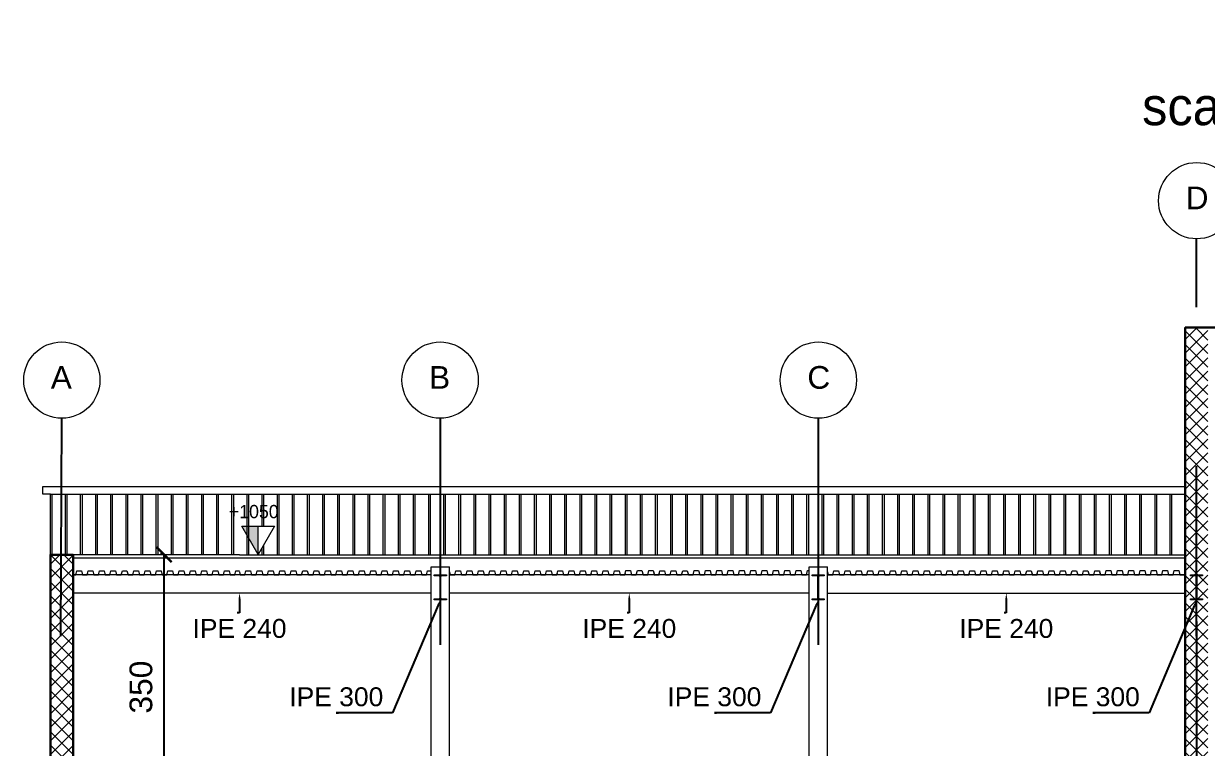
# Model space of a CAD drawing. Header units: millimetres. Extents: x 1415 to 3549, y 2194 to 4677.
# Drawn here: x 1804.26 to 1819.9, y 2282.62 to 2292.2 of the extents above; entities that cross this region are included whole.
import ezdxf
from ezdxf import colors
from ezdxf.entities.mleader import LeaderData, LeaderLine
from ezdxf.math import Vec2, Vec3

# ---------------------------------------------------------------- set-up
doc = ezdxf.new("R2010")
doc.units = ezdxf.units.MM
doc.linetypes.add('ACAD_ISO02W100', pattern=[15, 12, -3])
doc.layers.get('0').update_dxf_attribs({"plot": 0})
for name, color, linetype, lineweight in [('giunti', 7, 'Continuous', 15), ('Layer3', 7, 'Continuous', 15), ('Layer4', 7, 'Continuous', 15), ('quote', 252, 'Continuous', 5), ('Setti', 5, 'Continuous', 30), ('staffe', 10, 'Continuous', 9)]:
    doc.layers.add(name, color=color, linetype=linetype, lineweight=lineweight)
doc.layers.add('linea tratteggiata', color=221, linetype='ACAD_ISO02W100')
doc.styles.add('per i setti', font='ARIALN.TTF')
doc.styles.get("Standard").update_dxf_attribs({"font": 'arial.ttf'})
doc.dimstyles.new('quote cm scala 200', dxfattribs={"dimtxt": 0.3, "dimasz": 0.2, "dimexe": 0.05, "dimexo": 0.0015, "dimgap": 0.15, "dimtad": 1, "dimdec": 0, "dimlfac": 100, "dimzin": 0, "dimdsep": 46, "dimtxsty": 'Standard', "dimblk": 'ARCHTICK', "dimcen": 0, "dimclre": 252, "dimadec": 0, "dimazin": 2, "dimtfac": 1, "dimtdec": 0, "dimtofl": 0, "dimtmove": 0, "dimatfit": 3, "dimfxl": 0.0035, "dimfxlon": 1, "dimtolj": 1, "dimtzin": 0, "dimarcsym": 0})

# ---------------------------------------------------------------- blocks, each defined once
blk = doc.blocks.new('_ArchTick')
at = {"color": 0, "linetype": 'ByBlock', "const_width": 0.15}
blk.add_lwpolyline([(-0.5, -0.5), (0.5, 0.5)], dxfattribs=at)
blk = doc.blocks.new('*D294')
at = {"layer": 'Defpoints', "color": 0, "transparency": 16777216}
for p in [(1806.114, 2285.181), (1806.114, 2285.181), (1806.114, 2281.681)]:
    blk.add_point(p, dxfattribs=at)
at = {"layer": 'quote', "color": 252, "lineweight": -2, "transparency": 16777216}
for p, q in [((1806.114, 2285.181), (1806.064, 2285.181)), ((1806.114, 2281.681), (1806.064, 2281.681))]:
    blk.add_line(p, q, dxfattribs=at)
at = {"layer": 'quote', "color": 0, "linetype": 'Continuous', "lineweight": -2, "transparency": 16777216}
blk.add_line((1806.114, 2281.681), (1806.114, 2285.181), dxfattribs=at)
at = {"layer": 'quote', "color": 0, "lineweight": -2, "transparency": 16777216, "xscale": 0.2, "yscale": 0.2, "zscale": 0.2}
for p, rotation in [((1806.114, 2285.181), 90), ((1806.114, 2281.681), 270)]:
    blk.add_blockref('_ArchTick', p, dxfattribs=dict(at, rotation=rotation))
at = {"layer": 'quote', "color": 0, "transparency": 16777216, "insert": (1805.81, 2283.431), "char_height": 0.3, "attachment_point": 5, "rotation": 90}
blk.add_mtext('\\A1;350', dxfattribs=at)

msp = doc.modelspace()

# ---------------------------------------------------------------- hatches: boundary and pattern name
at = {"layer": 'Layer4'}
h = msp.add_hatch(color=0, dxfattribs=at)
h.dxf.hatch_style = 1
h.paths.add_polyline_path([(1807.1425, 2285.5559), (1807.359, 2285.1809), (1807.359, 2285.5559)])
at = {"layer": 'Layer4', "true_color": 0x636466, "transparency": 33554687}
h = msp.add_hatch(color=251, dxfattribs=at)
h.dxf.hatch_style = 1
h.paths.add_polyline_path([(1809.845, 2284.9144), (1809.765, 2284.9144), (1809.685, 2284.9144), (1809.685, 2284.9029), (1809.7432, 2284.9029, -0.4142136), (1809.7612, 2284.8849), (1809.7612, 2284.7494), (1809.7612, 2284.6139, -0.4142136), (1809.7432, 2284.5959), (1809.685, 2284.5959), (1809.685, 2284.5844), (1809.765, 2284.5844), (1809.845, 2284.5844), (1809.845, 2284.5959), (1809.7867, 2284.5959, -0.4142136), (1809.7687, 2284.6139), (1809.7687, 2284.7494), (1809.7687, 2284.8849, -0.4142136), (1809.7867, 2284.9029), (1809.845, 2284.9029)])
h = msp.add_hatch(color=251, dxfattribs=at)
h.dxf.hatch_style = 1
h.paths.add_polyline_path([(1814.841, 2284.9144), (1814.761, 2284.9144), (1814.681, 2284.9144), (1814.681, 2284.9029), (1814.7393, 2284.9029, -0.4142136), (1814.7573, 2284.8849), (1814.7573, 2284.7494), (1814.7573, 2284.6139, -0.4142136), (1814.7393, 2284.5959), (1814.681, 2284.5959), (1814.681, 2284.5844), (1814.761, 2284.5844), (1814.841, 2284.5844), (1814.841, 2284.5959), (1814.7828, 2284.5959, -0.4142136), (1814.7648, 2284.6139), (1814.7648, 2284.7494), (1814.7648, 2284.8849, -0.4142136), (1814.7828, 2284.9029), (1814.841, 2284.9029)])
h = msp.add_hatch(color=251, dxfattribs=at)
h.dxf.hatch_style = 1
h.paths.add_polyline_path([(1819.841, 2284.9144), (1819.761, 2284.9144), (1819.681, 2284.9144), (1819.681, 2284.9029), (1819.7393, 2284.9029, -0.4142136), (1819.7573, 2284.8849), (1819.7573, 2284.7494), (1819.7573, 2284.6139, -0.4142136), (1819.7393, 2284.5959), (1819.681, 2284.5959), (1819.681, 2284.5844), (1819.761, 2284.5844), (1819.841, 2284.5844), (1819.841, 2284.5959), (1819.7828, 2284.5959, -0.4142136), (1819.7648, 2284.6139), (1819.7648, 2284.7494), (1819.7648, 2284.8849, -0.4142136), (1819.7828, 2284.9029), (1819.841, 2284.9029)])
at = {"layer": 'staffe', "lineweight": 5}
h = msp.add_hatch(dxfattribs=at)
h.set_pattern_fill('ANSI37', color=0, scale=0.04)
h.paths.add_polyline_path([(1819.9117, 2288.1808), (1819.7617, 2288.1808), (1819.6117, 2288.1808), (1819.6116, 2274.5039), (1819.9116, 2274.5039)])
h.paths.add_polyline_path([(1824.9116, 2288.1808), (1824.7577, 2288.1808), (1824.6116, 2288.1808), (1824.6123, 2274.5039), (1824.9123, 2274.5039)])
h.paths.add_polyline_path([(1804.9116, 2285.1808), (1804.6116, 2285.1808), (1804.6116, 2274.5039), (1804.9116, 2274.5039)])
h.paths.add_polyline_path([(1839.9116, 2285.1808), (1839.6116, 2285.1808), (1839.6116, 2274.5052), (1839.9116, 2274.5052)])

# ---------------------------------------------------------------- linework, layer by layer
at = {"layer": 'giunti'}
for points in [[(1809.645, 2274.5039), (1809.645, 2278.336), (1809.645, 2281.836), (1809.6459, 2285.0183)], [(1809.6459, 2285.0183), (1809.8859, 2285.0183)], [(1809.885, 2274.5039), (1809.885, 2278.336), (1809.885, 2281.836), (1809.8859, 2285.0183)], [(1814.641, 2274.5039), (1814.641, 2278.3359), (1814.641, 2281.8359), (1814.6423, 2285.0183)], [(1814.6423, 2285.0183), (1814.8823, 2285.0183)], [(1814.881, 2274.5039), (1814.881, 2278.3359), (1814.881, 2281.8359), (1814.8823, 2285.0183)]]:
    msp.add_lwpolyline(points, dxfattribs=at)
at = {"layer": 'Layer3'}
for points in [[(1807.1116, 2284.9144), (1804.9116, 2284.9144)], [(1809.645, 2284.9144), (1807.1116, 2284.9144)], [(1814.641, 2284.9144), (1809.885, 2284.9144)], [(1819.6116, 2284.9143), (1814.881, 2284.9143)]]:
    msp.add_lwpolyline(points, dxfattribs=at)
for points in [[(1809.685, 2284.5844), (1809.685, 2284.5959), (1809.7432, 2284.5959, 0.4142136), (1809.7612, 2284.6139), (1809.7612, 2284.7494), (1809.7612, 2284.8849, 0.4142136), (1809.7432, 2284.9029), (1809.685, 2284.9029), (1809.685, 2284.9144), (1809.765, 2284.9144), (1809.845, 2284.9144), (1809.845, 2284.9029), (1809.7867, 2284.9029, 0.4142136), (1809.7687, 2284.8849), (1809.7687, 2284.7494), (1809.7687, 2284.6139, 0.4142136), (1809.7867, 2284.5959), (1809.845, 2284.5959), (1809.845, 2284.5844), (1809.765, 2284.5844)], [(1814.681, 2284.5844), (1814.681, 2284.5959), (1814.7393, 2284.5959, 0.4142136), (1814.7573, 2284.6139), (1814.7573, 2284.7494), (1814.7573, 2284.8849, 0.4142136), (1814.7393, 2284.9029), (1814.681, 2284.9029), (1814.681, 2284.9144), (1814.761, 2284.9144), (1814.841, 2284.9144), (1814.841, 2284.9029), (1814.7828, 2284.9029, 0.4142136), (1814.7648, 2284.8849), (1814.7648, 2284.7494), (1814.7648, 2284.6139, 0.4142136), (1814.7828, 2284.5959), (1814.841, 2284.5959), (1814.841, 2284.5844), (1814.761, 2284.5844)], [(1819.681, 2284.5844), (1819.681, 2284.5959), (1819.7393, 2284.5959, 0.4142136), (1819.7573, 2284.6139), (1819.7573, 2284.7494), (1819.7573, 2284.8849, 0.4142136), (1819.7393, 2284.9029), (1819.681, 2284.9029), (1819.681, 2284.9144), (1819.761, 2284.9144), (1819.841, 2284.9144), (1819.841, 2284.9029), (1819.7828, 2284.9029, 0.4142136), (1819.7648, 2284.8849), (1819.7648, 2284.7494), (1819.7648, 2284.6139, 0.4142136), (1819.7828, 2284.5959), (1819.841, 2284.5959), (1819.841, 2284.5844), (1819.761, 2284.5844)]]:
    msp.add_lwpolyline(points, format="xyb", close=True, dxfattribs=at)
for centre in [(1819.7623, 2289.8579), (1804.7623, 2287.4869), (1809.7623, 2287.4869), (1814.7623, 2287.4869)]:
    msp.add_circle(centre, 0.5039, dxfattribs=at)
at = {"layer": 'Layer4'}
msp.add_lwpolyline([(1807.359, 2285.1809), (1807.1425, 2285.5559), (1807.5755, 2285.5559)], close=True, dxfattribs=at)
for points in [[(1807.359, 2285.1809), (1807.359, 2285.5559)], [(1804.9116, 2285.1809), (1807.1116, 2285.1809)], [(1804.9116, 2285.1395), (1807.1116, 2285.1395)], [(1807.1116, 2285.1808), (1809.885, 2285.1808)], [(1807.1116, 2285.1395), (1809.645, 2285.1395)], [(1809.645, 2285.1395), (1814.641, 2285.1395)], [(1809.885, 2285.1808), (1814.881, 2285.1808)], [(1814.641, 2285.1394), (1819.6116, 2285.1394)], [(1814.881, 2285.1808), (1819.6116, 2285.1808)], [(1804.9116, 2284.9144), (1804.9491, 2284.9144), (1804.9626, 2284.9694), (1805.024, 2284.9694), (1805.0375, 2284.9144), (1805.0991, 2284.9144), (1805.1053, 2284.9394)], [(1805.0282, 2284.9524), (1805.0375, 2284.9144), (1805.0991, 2284.9144), (1805.1126, 2284.9694), (1805.174, 2284.9694), (1805.1875, 2284.9144), (1805.2491, 2284.9144), (1805.2626, 2284.9694), (1805.324, 2284.9694), (1805.3375, 2284.9144), (1805.3991, 2284.9144), (1805.4126, 2284.9694), (1805.474, 2284.9694), (1805.4875, 2284.9144), (1805.5491, 2284.9144), (1805.5553, 2284.9394)], [(1805.4782, 2284.9524), (1805.4875, 2284.9144), (1805.5491, 2284.9144), (1805.5626, 2284.9694), (1805.624, 2284.9694), (1805.6375, 2284.9144), (1805.6991, 2284.9144), (1805.7126, 2284.9694), (1805.774, 2284.9694), (1805.7875, 2284.9144), (1805.8491, 2284.9144), (1805.8626, 2284.9694), (1805.924, 2284.9694), (1805.9375, 2284.9144), (1805.9991, 2284.9144), (1806.0053, 2284.9394)], [(1805.9282, 2284.9524), (1805.9375, 2284.9144), (1805.9991, 2284.9144), (1806.0126, 2284.9694), (1806.074, 2284.9694), (1806.0875, 2284.9144), (1806.1491, 2284.9144), (1806.1626, 2284.9694), (1806.224, 2284.9694), (1806.2375, 2284.9144), (1806.2991, 2284.9144), (1806.3126, 2284.9694), (1806.374, 2284.9694), (1806.3875, 2284.9144), (1806.4491, 2284.9144), (1806.4553, 2284.9394)], [(1806.3782, 2284.9524), (1806.3875, 2284.9144), (1806.4491, 2284.9144), (1806.4626, 2284.9694), (1806.524, 2284.9694), (1806.5375, 2284.9144), (1806.5991, 2284.9144), (1806.6126, 2284.9694), (1806.674, 2284.9694), (1806.6875, 2284.9144), (1806.7491, 2284.9144), (1806.7626, 2284.9694), (1806.824, 2284.9694), (1806.8375, 2284.9144), (1806.8991, 2284.9144), (1806.9053, 2284.9394)], [(1806.8282, 2284.9524), (1806.8375, 2284.9144), (1806.8991, 2284.9144), (1806.9126, 2284.9694), (1806.974, 2284.9694), (1806.9875, 2284.9144), (1807.0491, 2284.9144), (1807.0626, 2284.9694), (1807.1116, 2284.9694)], [(1807.1116, 2284.9524), (1807.1209, 2284.9144), (1807.1826, 2284.9144), (1807.1961, 2284.9694), (1807.2574, 2284.9694), (1807.2709, 2284.9144), (1807.3326, 2284.9144), (1807.3461, 2284.9694), (1807.4074, 2284.9694), (1807.4209, 2284.9144), (1807.4826, 2284.9144), (1807.4961, 2284.9694), (1807.5574, 2284.9694), (1807.5709, 2284.9144), (1807.6326, 2284.9144), (1807.6387, 2284.9394)], [(1807.5616, 2284.9524), (1807.5709, 2284.9144), (1807.6326, 2284.9144), (1807.6461, 2284.9694), (1807.7074, 2284.9694), (1807.7209, 2284.9144), (1807.7826, 2284.9144), (1807.7961, 2284.9694), (1807.8574, 2284.9694), (1807.8709, 2284.9144), (1807.9326, 2284.9144), (1807.9461, 2284.9694), (1808.0074, 2284.9694), (1808.0209, 2284.9144), (1808.0826, 2284.9144), (1808.0887, 2284.9394)], [(1808.0116, 2284.9524), (1808.0209, 2284.9144), (1808.0826, 2284.9144), (1808.0961, 2284.9694), (1808.1574, 2284.9694), (1808.1709, 2284.9144), (1808.2326, 2284.9144), (1808.2461, 2284.9694), (1808.3074, 2284.9694), (1808.3209, 2284.9144), (1808.3826, 2284.9144), (1808.3961, 2284.9694), (1808.4574, 2284.9694), (1808.4709, 2284.9144), (1808.5326, 2284.9144), (1808.5387, 2284.9394)], [(1808.4616, 2284.9524), (1808.4709, 2284.9144), (1808.5326, 2284.9144), (1808.5461, 2284.9694), (1808.6074, 2284.9694), (1808.6209, 2284.9144), (1808.6826, 2284.9144), (1808.6961, 2284.9694), (1808.7574, 2284.9694), (1808.7709, 2284.9144), (1808.8326, 2284.9144), (1808.8461, 2284.9694), (1808.9074, 2284.9694), (1808.9209, 2284.9144), (1808.9826, 2284.9144), (1808.9887, 2284.9394)], [(1808.9116, 2284.9524), (1808.9209, 2284.9144), (1808.9826, 2284.9144), (1808.9961, 2284.9694), (1809.0574, 2284.9694), (1809.0709, 2284.9144), (1809.1326, 2284.9144), (1809.1461, 2284.9694), (1809.2074, 2284.9694), (1809.2209, 2284.9144), (1809.2826, 2284.9144), (1809.2961, 2284.9694), (1809.3574, 2284.9694), (1809.3709, 2284.9144), (1809.4326, 2284.9144), (1809.4387, 2284.9394)], [(1809.3616, 2284.9524), (1809.3709, 2284.9144), (1809.4326, 2284.9144), (1809.4461, 2284.9694), (1809.5074, 2284.9694), (1809.5209, 2284.9144), (1809.5826, 2284.9144), (1809.5961, 2284.9694), (1809.645, 2284.9694)], [(1809.885, 2284.9524), (1809.8943, 2284.9144), (1809.956, 2284.9144), (1809.9695, 2284.9694), (1810.0308, 2284.9694), (1810.0443, 2284.9144), (1810.106, 2284.9144), (1810.1195, 2284.9694), (1810.1808, 2284.9694), (1810.1943, 2284.9144), (1810.256, 2284.9144), (1810.2695, 2284.9694), (1810.3308, 2284.9694), (1810.3443, 2284.9144), (1810.406, 2284.9144), (1810.4121, 2284.9394)], [(1810.335, 2284.9524), (1810.3443, 2284.9144), (1810.406, 2284.9144), (1810.4195, 2284.9694), (1810.4808, 2284.9694), (1810.4943, 2284.9144), (1810.556, 2284.9144), (1810.5695, 2284.9694), (1810.6308, 2284.9694), (1810.6443, 2284.9144), (1810.706, 2284.9144), (1810.7195, 2284.9694), (1810.7808, 2284.9694), (1810.7943, 2284.9144), (1810.856, 2284.9144), (1810.8621, 2284.9394)], [(1810.785, 2284.9524), (1810.7943, 2284.9144), (1810.856, 2284.9144), (1810.8695, 2284.9694), (1810.9308, 2284.9694), (1810.9443, 2284.9144), (1811.006, 2284.9144), (1811.0195, 2284.9694), (1811.0808, 2284.9694), (1811.0943, 2284.9144), (1811.156, 2284.9144), (1811.1695, 2284.9694), (1811.2308, 2284.9694), (1811.2443, 2284.9144), (1811.306, 2284.9144), (1811.3121, 2284.9394)], [(1811.235, 2284.9524), (1811.2443, 2284.9144), (1811.306, 2284.9144), (1811.3195, 2284.9694), (1811.3808, 2284.9694), (1811.3943, 2284.9144), (1811.456, 2284.9144), (1811.4695, 2284.9694), (1811.5308, 2284.9694), (1811.5443, 2284.9144), (1811.606, 2284.9144), (1811.6195, 2284.9694), (1811.6808, 2284.9694), (1811.6943, 2284.9144), (1811.756, 2284.9144), (1811.7621, 2284.9394)], [(1811.235, 2284.9524), (1811.2443, 2284.9144), (1811.306, 2284.9144), (1811.3195, 2284.9694), (1811.3808, 2284.9694), (1811.3943, 2284.9144), (1811.456, 2284.9144), (1811.4695, 2284.9694), (1811.5308, 2284.9694), (1811.5443, 2284.9144), (1811.606, 2284.9144), (1811.6195, 2284.9694), (1811.6808, 2284.9694), (1811.6943, 2284.9144), (1811.756, 2284.9144), (1811.7621, 2284.9394)], [(1811.685, 2284.9524), (1811.6943, 2284.9144), (1811.756, 2284.9144), (1811.7695, 2284.9694), (1811.8308, 2284.9694), (1811.8443, 2284.9144), (1811.906, 2284.9144), (1811.9195, 2284.9694), (1811.9808, 2284.9694), (1811.9943, 2284.9144), (1812.056, 2284.9144), (1812.0695, 2284.9694), (1812.1308, 2284.9694), (1812.1443, 2284.9144), (1812.206, 2284.9144), (1812.2121, 2284.9394)], [(1812.135, 2284.9525), (1812.1443, 2284.9145), (1812.206, 2284.9145), (1812.2195, 2284.9695), (1812.2808, 2284.9695), (1812.2943, 2284.9145), (1812.356, 2284.9145), (1812.3695, 2284.9695), (1812.4308, 2284.9695), (1812.4443, 2284.9145), (1812.506, 2284.9145), (1812.5195, 2284.9695), (1812.5808, 2284.9695), (1812.5943, 2284.9145), (1812.656, 2284.9145), (1812.6621, 2284.9395)], [(1812.5842, 2284.9524), (1812.5935, 2284.9144), (1812.6552, 2284.9144), (1812.6687, 2284.9694), (1812.73, 2284.9694), (1812.7435, 2284.9144), (1812.8052, 2284.9144), (1812.8187, 2284.9694), (1812.88, 2284.9694), (1812.8935, 2284.9144), (1812.9552, 2284.9144), (1812.9687, 2284.9694), (1813.03, 2284.9694), (1813.0435, 2284.9144), (1813.1052, 2284.9144), (1813.1113, 2284.9394)], [(1813.0342, 2284.9525), (1813.0435, 2284.9145), (1813.1052, 2284.9145), (1813.1187, 2284.9695), (1813.18, 2284.9695), (1813.1935, 2284.9145), (1813.2552, 2284.9145), (1813.2687, 2284.9695), (1813.33, 2284.9695), (1813.3435, 2284.9145), (1813.4052, 2284.9145), (1813.4187, 2284.9695), (1813.48, 2284.9695), (1813.4935, 2284.9145), (1813.5552, 2284.9145), (1813.5613, 2284.9395)], [(1813.4842, 2284.9526), (1813.4935, 2284.9146), (1813.5552, 2284.9146), (1813.5687, 2284.9696), (1813.63, 2284.9696), (1813.6435, 2284.9146), (1813.7052, 2284.9146), (1813.7187, 2284.9696), (1813.78, 2284.9696), (1813.7935, 2284.9146), (1813.8552, 2284.9146), (1813.8687, 2284.9696), (1813.93, 2284.9696), (1813.9435, 2284.9146), (1814.0052, 2284.9146), (1814.0113, 2284.9396)], [(1813.9342, 2284.9527), (1813.9435, 2284.9147), (1814.0052, 2284.9147), (1814.0187, 2284.9697), (1814.08, 2284.9697), (1814.0935, 2284.9147), (1814.1552, 2284.9147), (1814.1687, 2284.9697), (1814.23, 2284.9697), (1814.2435, 2284.9147), (1814.3052, 2284.9147), (1814.3187, 2284.9697), (1814.38, 2284.9697), (1814.3935, 2284.9147), (1814.4552, 2284.9147), (1814.4613, 2284.9397)], [(1814.3842, 2284.9528), (1814.3935, 2284.9148), (1814.4552, 2284.9148), (1814.4687, 2284.9698), (1814.53, 2284.9698), (1814.5435, 2284.9148), (1814.6052, 2284.9148), (1814.6116, 2284.9409)], [(1814.5338, 2284.9528), (1814.5431, 2284.9148), (1814.6047, 2284.9148), (1814.6182, 2284.9698), (1814.641, 2284.9698)], [(1814.881, 2284.9523), (1814.8903, 2284.9143), (1814.952, 2284.9143), (1814.9655, 2284.9693), (1815.0268, 2284.9693), (1815.0403, 2284.9143), (1815.102, 2284.9143), (1815.1155, 2284.9693), (1815.1768, 2284.9693), (1815.1903, 2284.9143), (1815.252, 2284.9143), (1815.2655, 2284.9693), (1815.3268, 2284.9693), (1815.3403, 2284.9143), (1815.402, 2284.9143), (1815.4081, 2284.9393)], [(1815.331, 2284.9523), (1815.3403, 2284.9143), (1815.402, 2284.9143), (1815.4155, 2284.9693), (1815.4768, 2284.9693), (1815.4903, 2284.9143), (1815.552, 2284.9143), (1815.5655, 2284.9693), (1815.6268, 2284.9693), (1815.6403, 2284.9143), (1815.702, 2284.9143), (1815.7155, 2284.9693), (1815.7768, 2284.9693), (1815.7903, 2284.9143), (1815.852, 2284.9143), (1815.8581, 2284.9393)], [(1815.781, 2284.9523), (1815.7903, 2284.9143), (1815.852, 2284.9143), (1815.8655, 2284.9693), (1815.9268, 2284.9693), (1815.9403, 2284.9143), (1816.002, 2284.9143), (1816.0155, 2284.9693), (1816.0768, 2284.9693), (1816.0903, 2284.9143), (1816.152, 2284.9143), (1816.1655, 2284.9693), (1816.2268, 2284.9693), (1816.2403, 2284.9143), (1816.302, 2284.9143), (1816.3081, 2284.9393)], [(1816.231, 2284.9523), (1816.2403, 2284.9143), (1816.302, 2284.9143), (1816.3155, 2284.9693), (1816.3768, 2284.9693), (1816.3903, 2284.9143), (1816.452, 2284.9143), (1816.4655, 2284.9693), (1816.5268, 2284.9693), (1816.5403, 2284.9143), (1816.602, 2284.9143), (1816.6155, 2284.9693), (1816.6768, 2284.9693), (1816.6903, 2284.9143), (1816.752, 2284.9143), (1816.7581, 2284.9393)], [(1816.231, 2284.9523), (1816.2403, 2284.9143), (1816.302, 2284.9143), (1816.3155, 2284.9693), (1816.3768, 2284.9693), (1816.3903, 2284.9143), (1816.452, 2284.9143), (1816.4655, 2284.9693), (1816.5268, 2284.9693), (1816.5403, 2284.9143), (1816.602, 2284.9143), (1816.6155, 2284.9693), (1816.6768, 2284.9693), (1816.6903, 2284.9143), (1816.752, 2284.9143), (1816.7581, 2284.9393)], [(1816.681, 2284.9523), (1816.6903, 2284.9143), (1816.752, 2284.9143), (1816.7655, 2284.9693), (1816.8268, 2284.9693), (1816.8403, 2284.9143), (1816.902, 2284.9143), (1816.9155, 2284.9693), (1816.9768, 2284.9693), (1816.9903, 2284.9143), (1817.052, 2284.9143), (1817.0655, 2284.9693), (1817.1268, 2284.9693), (1817.1403, 2284.9143), (1817.202, 2284.9143), (1817.2081, 2284.9393)], [(1817.131, 2284.9524), (1817.1403, 2284.9144), (1817.202, 2284.9144), (1817.2155, 2284.9694), (1817.2768, 2284.9694), (1817.2903, 2284.9144), (1817.352, 2284.9144), (1817.3655, 2284.9694), (1817.4268, 2284.9694), (1817.4403, 2284.9144), (1817.502, 2284.9144), (1817.5155, 2284.9694), (1817.5768, 2284.9694), (1817.5903, 2284.9144), (1817.652, 2284.9144), (1817.6581, 2284.9394)], [(1817.5802, 2284.9523), (1817.5895, 2284.9143), (1817.6512, 2284.9143), (1817.6647, 2284.9693), (1817.726, 2284.9693), (1817.7395, 2284.9143), (1817.8012, 2284.9143), (1817.8147, 2284.9693), (1817.876, 2284.9693), (1817.8895, 2284.9143), (1817.9512, 2284.9143), (1817.9647, 2284.9693), (1818.026, 2284.9693), (1818.0395, 2284.9143), (1818.1012, 2284.9143), (1818.1073, 2284.9393)], [(1818.0302, 2284.9524), (1818.0395, 2284.9144), (1818.1012, 2284.9144), (1818.1147, 2284.9694), (1818.176, 2284.9694), (1818.1895, 2284.9144), (1818.2512, 2284.9144), (1818.2647, 2284.9694), (1818.326, 2284.9694), (1818.3395, 2284.9144), (1818.4012, 2284.9144), (1818.4147, 2284.9694), (1818.476, 2284.9694), (1818.4895, 2284.9144), (1818.5512, 2284.9144), (1818.5573, 2284.9394)], [(1818.4802, 2284.9525), (1818.4895, 2284.9145), (1818.5512, 2284.9145), (1818.5647, 2284.9695), (1818.626, 2284.9695), (1818.6395, 2284.9145), (1818.7012, 2284.9145), (1818.7147, 2284.9695), (1818.776, 2284.9695), (1818.7895, 2284.9145), (1818.8512, 2284.9145), (1818.8647, 2284.9695), (1818.926, 2284.9695), (1818.9395, 2284.9145), (1819.0012, 2284.9145), (1819.0073, 2284.9395)], [(1818.9302, 2284.9526), (1818.9395, 2284.9146), (1819.0012, 2284.9146), (1819.0147, 2284.9696), (1819.076, 2284.9696), (1819.0895, 2284.9146), (1819.1512, 2284.9146), (1819.1647, 2284.9696), (1819.226, 2284.9696), (1819.2395, 2284.9146), (1819.3012, 2284.9146), (1819.3147, 2284.9696), (1819.376, 2284.9696), (1819.3895, 2284.9146), (1819.4512, 2284.9146), (1819.4573, 2284.9396)], [(1819.3802, 2284.9527), (1819.3895, 2284.9147), (1819.4512, 2284.9147), (1819.4647, 2284.9697), (1819.526, 2284.9697), (1819.5395, 2284.9147), (1819.6012, 2284.9147), (1819.6076, 2284.9409)], [(1819.5302, 2284.9527), (1819.5395, 2284.9147), (1819.6012, 2284.9147), (1819.6116, 2284.957)], [(1804.9116, 2284.9144), (1804.9116, 2284.6744)]]:
    msp.add_lwpolyline(points, dxfattribs=at)
at = {"layer": 'Layer4', "color": 5}
for points in [[(1804.9116, 2284.6744), (1807.1116, 2284.6744)], [(1807.1116, 2284.6744), (1807.1116, 2284.6744), (1809.645, 2284.6744)], [(1809.885, 2284.6744), (1809.885, 2284.6744), (1814.641, 2284.6744)], [(1814.881, 2284.6743), (1814.881, 2284.6743), (1819.6116, 2284.6743)]]:
    msp.add_lwpolyline(points, dxfattribs=at)
at = {"layer": 'linea tratteggiata', "ltscale": 0.7}
for points in [[(1819.7654, 2277.9518), (1819.7612, 2289.354)], [(1804.7087, 2273.6039), (1804.7617, 2286.9829)], [(1809.7659, 2273.4891), (1809.7659, 2286.983)], [(1814.7623, 2273.4891), (1814.7623, 2286.9829)], [(1819.7623, 2273.6039), (1819.7623, 2286.0829)]]:
    msp.add_lwpolyline(points, dxfattribs=at)
at = {"layer": 'quote'}
for points in [[(1804.6116, 2285.9808), (1804.5116, 2285.9808), (1804.5116, 2286.0808), (1819.6117, 2286.0808)], [(1804.6116, 2285.9808), (1819.6117, 2285.9807)], [(1804.6116, 2285.1808), (1804.6116, 2285.9808)], [(1804.6345, 2285.1808), (1804.6345, 2285.9808)], [(1804.8116, 2285.1808), (1804.8116, 2285.9808)], [(1804.8345, 2285.1808), (1804.8345, 2285.9808)], [(1805.0116, 2285.1808), (1805.0116, 2285.9808)], [(1805.0345, 2285.1808), (1805.0345, 2285.9808)], [(1805.2116, 2285.1808), (1805.2116, 2285.9808)], [(1805.2345, 2285.1808), (1805.2345, 2285.9808)], [(1805.4116, 2285.1808), (1805.4116, 2285.9808)], [(1805.4345, 2285.1808), (1805.4345, 2285.9808)], [(1805.6116, 2285.1808), (1805.6116, 2285.9808)], [(1805.6345, 2285.1808), (1805.6345, 2285.9808)], [(1805.8116, 2285.1808), (1805.8116, 2285.9808)], [(1805.8345, 2285.1808), (1805.8345, 2285.9808)], [(1806.0116, 2285.1808), (1806.0116, 2285.9808)], [(1806.0345, 2285.1808), (1806.0345, 2285.9808)], [(1806.2116, 2285.1808), (1806.2116, 2285.9808)], [(1806.2345, 2285.1808), (1806.2345, 2285.9808)], [(1806.4116, 2285.1808), (1806.4116, 2285.9808)], [(1806.4345, 2285.1808), (1806.4345, 2285.9808)], [(1806.6116, 2285.1808), (1806.6116, 2285.9808)], [(1806.6345, 2285.1808), (1806.6345, 2285.9808)], [(1806.8116, 2285.1808), (1806.8116, 2285.9808)], [(1806.8345, 2285.1808), (1806.8345, 2285.9808)], [(1807.0116, 2285.1808), (1807.0116, 2285.9808)], [(1807.0345, 2285.1808), (1807.0345, 2285.9808)], [(1807.2116, 2285.1808), (1807.2116, 2285.9808)], [(1807.2345, 2285.1808), (1807.2345, 2285.9808)], [(1807.4116, 2285.5559), (1807.4116, 2285.9808)], [(1807.4345, 2285.5559), (1807.4345, 2285.9808)], [(1807.6116, 2285.1808), (1807.6116, 2285.9808)], [(1807.6345, 2285.1808), (1807.6345, 2285.9808)], [(1807.8116, 2285.1808), (1807.8116, 2285.9808)], [(1807.8345, 2285.1808), (1807.8345, 2285.9808)], [(1808.0116, 2285.1808), (1808.0116, 2285.9808)], [(1808.0345, 2285.1808), (1808.0345, 2285.9808)], [(1808.2116, 2285.1808), (1808.2116, 2285.9808)], [(1808.2345, 2285.1808), (1808.2345, 2285.9808)], [(1808.4116, 2285.1808), (1808.4116, 2285.9808)], [(1808.4345, 2285.1808), (1808.4345, 2285.9808)], [(1808.6116, 2285.1808), (1808.6116, 2285.9808)], [(1808.6345, 2285.1808), (1808.6345, 2285.9808)], [(1808.8116, 2285.1808), (1808.8116, 2285.9808)], [(1808.8345, 2285.1808), (1808.8345, 2285.9808)], [(1809.0116, 2285.1808), (1809.0116, 2285.9808)], [(1809.0345, 2285.1808), (1809.0345, 2285.9808)], [(1809.2116, 2285.1808), (1809.2116, 2285.9808)], [(1809.2345, 2285.1808), (1809.2345, 2285.9808)], [(1809.4116, 2285.1808), (1809.4116, 2285.9808)], [(1809.4345, 2285.1808), (1809.4345, 2285.9808)], [(1809.6116, 2285.1808), (1809.6116, 2285.9808)], [(1809.6345, 2285.1808), (1809.6345, 2285.9808)], [(1809.8116, 2285.1808), (1809.8116, 2285.9808)], [(1809.8345, 2285.1808), (1809.8345, 2285.9808)], [(1810.0116, 2285.1808), (1810.0116, 2285.9808)], [(1810.0345, 2285.1808), (1810.0345, 2285.9808)], [(1810.2116, 2285.1808), (1810.2116, 2285.9808)], [(1810.2345, 2285.1808), (1810.2345, 2285.9808)], [(1810.4116, 2285.1808), (1810.4116, 2285.9808)], [(1810.4345, 2285.1808), (1810.4345, 2285.9808)], [(1810.6116, 2285.1808), (1810.6116, 2285.9808)], [(1810.6345, 2285.1808), (1810.6345, 2285.9808)], [(1810.8116, 2285.1808), (1810.8116, 2285.9808)], [(1810.8345, 2285.1808), (1810.8345, 2285.9808)], [(1811.0116, 2285.1808), (1811.0116, 2285.9808)], [(1811.0345, 2285.1808), (1811.0345, 2285.9808)], [(1811.2116, 2285.1808), (1811.2116, 2285.9808)], [(1811.2345, 2285.1808), (1811.2345, 2285.9808)], [(1811.4116, 2285.1808), (1811.4116, 2285.9808)], [(1811.4345, 2285.1808), (1811.4345, 2285.9808)], [(1811.6116, 2285.1808), (1811.6116, 2285.9808)], [(1811.6345, 2285.1808), (1811.6345, 2285.9808)], [(1811.8116, 2285.1808), (1811.8116, 2285.9808)], [(1811.8345, 2285.1808), (1811.8345, 2285.9808)], [(1812.0116, 2285.1808), (1812.0116, 2285.9808)], [(1812.0345, 2285.1808), (1812.0345, 2285.9808)], [(1812.2116, 2285.1808), (1812.2116, 2285.9808)], [(1812.2345, 2285.1808), (1812.2345, 2285.9808)], [(1812.4116, 2285.1808), (1812.4116, 2285.9808)], [(1812.4345, 2285.1808), (1812.4345, 2285.9808)], [(1812.6116, 2285.1808), (1812.6116, 2285.9808)], [(1812.6345, 2285.1808), (1812.6345, 2285.9808)], [(1812.8116, 2285.1808), (1812.8116, 2285.9808)], [(1812.8345, 2285.1808), (1812.8345, 2285.9808)], [(1813.0116, 2285.1808), (1813.0116, 2285.9808)], [(1813.0345, 2285.1808), (1813.0345, 2285.9808)], [(1813.2116, 2285.1808), (1813.2116, 2285.9808)], [(1813.2345, 2285.1808), (1813.2345, 2285.9808)], [(1813.4116, 2285.1808), (1813.4116, 2285.9808)], [(1813.4345, 2285.1808), (1813.4345, 2285.9808)], [(1813.6116, 2285.1808), (1813.6116, 2285.9808)], [(1813.6345, 2285.1808), (1813.6345, 2285.9808)], [(1813.8116, 2285.1808), (1813.8116, 2285.9808)], [(1813.8345, 2285.1808), (1813.8345, 2285.9808)], [(1814.0116, 2285.1808), (1814.0116, 2285.9808)], [(1814.0345, 2285.1808), (1814.0345, 2285.9808)], [(1814.2116, 2285.1808), (1814.2116, 2285.9808)], [(1814.2345, 2285.1808), (1814.2345, 2285.9808)], [(1814.4116, 2285.1808), (1814.4116, 2285.9808)], [(1814.4345, 2285.1808), (1814.4345, 2285.9808)], [(1814.6116, 2285.1808), (1814.6116, 2285.9808)], [(1814.6345, 2285.1808), (1814.6345, 2285.9808)], [(1814.8116, 2285.1808), (1814.8116, 2285.9808)], [(1814.8345, 2285.1808), (1814.8345, 2285.9808)], [(1815.0116, 2285.1808), (1815.0116, 2285.9808)], [(1815.0345, 2285.1808), (1815.0345, 2285.9808)], [(1815.2116, 2285.1808), (1815.2116, 2285.9808)], [(1815.2345, 2285.1808), (1815.2345, 2285.9808)], [(1815.4116, 2285.1808), (1815.4116, 2285.9808)], [(1815.4345, 2285.1808), (1815.4345, 2285.9808)], [(1815.6116, 2285.1808), (1815.6116, 2285.9808)], [(1815.6345, 2285.1808), (1815.6345, 2285.9808)], [(1815.8116, 2285.1808), (1815.8116, 2285.9808)], [(1815.8345, 2285.1808), (1815.8345, 2285.9808)], [(1816.0116, 2285.1808), (1816.0116, 2285.9808)], [(1816.0345, 2285.1808), (1816.0345, 2285.9808)], [(1816.2116, 2285.1808), (1816.2116, 2285.9808)], [(1816.2345, 2285.1808), (1816.2345, 2285.9808)], [(1816.4116, 2285.1808), (1816.4116, 2285.9808)], [(1816.4345, 2285.1808), (1816.4345, 2285.9808)], [(1816.6116, 2285.1808), (1816.6116, 2285.9808)], [(1816.6345, 2285.1808), (1816.6345, 2285.9808)], [(1816.8116, 2285.1808), (1816.8116, 2285.9808)], [(1816.8345, 2285.1808), (1816.8345, 2285.9808)], [(1817.0116, 2285.1808), (1817.0116, 2285.9808)], [(1817.0345, 2285.1808), (1817.0345, 2285.9808)], [(1817.2116, 2285.1808), (1817.2116, 2285.9808)], [(1817.2345, 2285.1808), (1817.2345, 2285.9808)], [(1817.4116, 2285.1808), (1817.4116, 2285.9808)], [(1817.4345, 2285.1808), (1817.4345, 2285.9808)], [(1817.6116, 2285.1808), (1817.6116, 2285.9808)], [(1817.6345, 2285.1808), (1817.6345, 2285.9808)], [(1817.8116, 2285.1808), (1817.8116, 2285.9808)], [(1817.8345, 2285.1808), (1817.8345, 2285.9808)], [(1818.0116, 2285.1808), (1818.0116, 2285.9808)], [(1818.0345, 2285.1808), (1818.0345, 2285.9808)], [(1818.2116, 2285.1808), (1818.2116, 2285.9808)], [(1818.2345, 2285.1808), (1818.2345, 2285.9808)], [(1818.4116, 2285.1808), (1818.4116, 2285.9808)], [(1818.4345, 2285.1808), (1818.4345, 2285.9808)], [(1818.6116, 2285.1808), (1818.6116, 2285.9808)], [(1818.6345, 2285.1808), (1818.6345, 2285.9808)], [(1818.8116, 2285.1808), (1818.8116, 2285.9808)], [(1818.8345, 2285.1808), (1818.8345, 2285.9808)], [(1819.0116, 2285.1808), (1819.0116, 2285.9808)], [(1819.0345, 2285.1808), (1819.0345, 2285.9808)], [(1819.2116, 2285.1808), (1819.2116, 2285.9808)], [(1819.2345, 2285.1808), (1819.2345, 2285.9808)], [(1819.4116, 2285.1808), (1819.4116, 2285.9808)], [(1819.4345, 2285.1808), (1819.4345, 2285.9808)], [(1807.4116, 2285.1808), (1807.4116, 2285.2719)], [(1807.4345, 2285.1808), (1807.4345, 2285.3116)]]:
    msp.add_lwpolyline(points, dxfattribs=at)
at = {"layer": 'Setti'}
for points in [[(1824.9116, 2274.5039), (1824.9116, 2288.1808), (1824.7616, 2288.1808), (1824.9116, 2288.1808), (1819.6117, 2288.1808), (1819.6117, 2288.1808), (1819.6117, 2288.1808), (1819.6116, 2274.5039)], [(1804.6116, 2274.5039), (1804.6116, 2285.1808), (1804.9116, 2285.1808), (1804.9116, 2274.5039)]]:
    msp.add_lwpolyline(points, dxfattribs=at)

# ---------------------------------------------------------------- texts
at = {"layer": 'Layer3', "attachment_point": 1}
for s, width, insert, char_height in [('\\pxqc;{\\fBahnschrift Light|b0|i0|c0|p34;\\LSEZIONE  A-A          \\P\\lscala 1:200,Quote in cm}', 7.63248, (1818.83, 2292.1892), 0.5), ('D', 0.3, (1819.6163, 2290.0442), 0.3), ('A', 0.046636, (1804.6163, 2287.6731), 0.3), ('B', 0.046636, (1809.6163, 2287.6731), 0.3), ('C', 0.3, (1814.6163, 2287.6731), 0.3)]:
    msp.add_mtext_dynamic_manual_height_columns(s, width=width, gutter_width=12.5, heights=[0], dxfattribs=dict(at, insert=insert, char_height=char_height))
at = {"layer": 'Layer4', "insert": (1806.9079, 2285.8379), "char_height": 0.175, "attachment_point": 1, "style": 'per i setti'}
msp.add_mtext_dynamic_manual_height_columns('\\pxqc;{\\fBahnschrift Light|b0|i0|c0|p34;+1050}', width=0.783834, gutter_width=31.25, heights=[0], dxfattribs=at)

# ---------------------------------------------------------------- dimensions: what is measured, and where the dimension line sits
at = {"layer": 'quote'}
dim = msp.add_linear_dim(base=(1806.1135, 2285.1809), p1=(1806.1135, 2281.6809), p2=(1806.1135, 2285.1809), angle=90, text='350', dimstyle='quote cm scala 200', dxfattribs=at)
dim.commit()
dim.dimension.update_dxf_attribs({"geometry": '*D294', "text_midpoint": (1805.8103, 2283.4309)})

# ---------------------------------------------------------------- leaders
ml = msp.add_multileader_mtext('Standard', dxfattribs=at)
ml.set_content('IPE 240', color=256)
ml.set_leader_properties()
ml.build(insert=Vec2(0, 0))
ml.multileader.update_dxf_attribs({"text_attachment_direction": 1, "dogleg_length": 0.03, "arrow_head_size": 0.075})
ctx = ml.context
ctx.base_point, ctx.char_height, ctx.arrow_head_size, ctx.landing_gap_size, ctx.plane_origin = Vec3(1807.1116, 2283.9959), 0.25, 0.075, 0.08, Vec3(1807.1116, 2284.6744)
ctx.text_align_type = 1
notes = []
notes.append((ctx, [(0, (1, 1, 0), (1807.1116, 2284.4112), (-1, 0), 0.03, [(0, [(1807.1116, 2284.6744)], 0, [])])]))
ctx.mtext.insert, ctx.mtext.alignment, ctx.mtext.flow_direction = Vec3(1807.1116, 2284.3312), 2, 5
ml = msp.add_multileader_mtext('Standard', dxfattribs=at)
ml.set_content('IPE 240', color=256)
ml.set_leader_properties()
ml.build(insert=Vec2(0, 0))
ml.multileader.update_dxf_attribs({"text_attachment_direction": 1, "dogleg_length": 0.03, "arrow_head_size": 0.075})
ctx = ml.context
ctx.base_point, ctx.char_height, ctx.arrow_head_size, ctx.landing_gap_size, ctx.plane_origin = Vec3(1812.263, 2283.9959), 0.25, 0.075, 0.08, Vec3(1812.263, 2284.6744)
ctx.text_align_type = 1
notes.append((ctx, [(0, (1, 1, 0), (1812.263, 2284.4112), (-1, 0), 0.03, [(0, [(1812.263, 2284.6744)], 0, [])])]))
ctx.mtext.insert, ctx.mtext.alignment, ctx.mtext.flow_direction = Vec3(1812.263, 2284.3312), 2, 5
ml = msp.add_multileader_mtext('Standard', dxfattribs=at)
ml.set_content('IPE 240', color=256)
ml.set_leader_properties()
ml.build(insert=Vec2(0, 0))
ml.multileader.update_dxf_attribs({"text_attachment_direction": 1, "dogleg_length": 0.03, "arrow_head_size": 0.075})
ctx = ml.context
ctx.base_point, ctx.char_height, ctx.arrow_head_size, ctx.landing_gap_size, ctx.plane_origin = Vec3(1817.2463, 2283.9958), 0.25, 0.075, 0.08, Vec3(1817.2463, 2284.6743)
ctx.text_align_type = 1
notes.append((ctx, [(0, (1, 1, 0), (1817.2463, 2284.4111), (-1, 0), 0.03, [(0, [(1817.2463, 2284.6743)], 0, [])])]))
ctx.mtext.insert, ctx.mtext.alignment, ctx.mtext.flow_direction = Vec3(1817.2463, 2284.3311), 2, 5
ml = msp.add_multileader_mtext('Standard', dxfattribs=at)
ml.set_content('IPE 300', color=256)
ml.set_leader_properties()
ml.build(insert=Vec2(0, 0))
ml.multileader.update_dxf_attribs({"text_attachment_direction": 1, "dogleg_length": 0.03, "arrow_head_size": 0.075})
ctx = ml.context
ctx.base_point, ctx.char_height, ctx.arrow_head_size, ctx.landing_gap_size, ctx.plane_origin = Vec3(1808.3904, 2283.0929), 0.25, 0.075, 0.08, Vec3(1809.765, 2283.8554)
ctx.text_align_type = 1
notes.append((ctx, [(0, (1, 1, 0), (1808.3904, 2283.0929), (1, 0), 0.03, [(0, [(1809.7659, 2284.5844), (1809.1335, 2283.0929)], 0, [])])]))
ctx.mtext.insert, ctx.mtext.alignment, ctx.mtext.flow_direction = Vec3(1808.3904, 2283.4283), 2, 5
ml = msp.add_multileader_mtext('Standard', dxfattribs=at)
ml.set_content('IPE 300', color=256)
ml.set_leader_properties()
ml.build(insert=Vec2(0, 0))
ml.multileader.update_dxf_attribs({"text_attachment_direction": 1, "dogleg_length": 0.03, "arrow_head_size": 0.075})
ctx = ml.context
ctx.base_point, ctx.char_height, ctx.arrow_head_size, ctx.landing_gap_size, ctx.plane_origin = Vec3(1813.3878, 2283.0929), 0.25, 0.075, 0.08, Vec3(1814.7623, 2283.8554)
ctx.text_align_type = 1
notes.append((ctx, [(0, (1, 1, 0), (1813.3878, 2283.0929), (1, 0), 0.03, [(0, [(1814.7632, 2284.5844), (1814.1308, 2283.0929)], 0, [])])]))
ctx.mtext.insert, ctx.mtext.alignment, ctx.mtext.flow_direction = Vec3(1813.3878, 2283.4283), 2, 5
ml = msp.add_multileader_mtext('Standard', dxfattribs=at)
ml.set_content('IPE 300', color=256)
ml.set_leader_properties()
ml.build(insert=Vec2(0, 0))
ml.multileader.update_dxf_attribs({"text_attachment_direction": 1, "dogleg_length": 0.03, "arrow_head_size": 0.075})
ctx = ml.context
ctx.base_point, ctx.char_height, ctx.arrow_head_size, ctx.landing_gap_size, ctx.plane_origin = Vec3(1818.3894, 2283.0929), 0.25, 0.075, 0.08, Vec3(1819.764, 2283.8554)
ctx.text_align_type = 1
notes.append((ctx, [(0, (1, 1, 0), (1818.3894, 2283.0929), (1, 0), 0.03, [(0, [(1819.7649, 2284.5844), (1819.1325, 2283.0929)], 0, [])])]))
ctx.mtext.insert, ctx.mtext.alignment, ctx.mtext.flow_direction = Vec3(1818.3894, 2283.4283), 2, 5
for ctx, leaders in notes:
    for number, flags, end, landing, length, lines in leaders:
        leader = LeaderData()
        leader.index, (leader.has_last_leader_line, leader.has_dogleg_vector, leader.attachment_direction) = number, flags
        leader.last_leader_point, leader.dogleg_vector, leader.dogleg_length = Vec3(end), Vec3(landing), length
        for number, points, colour, breaks in lines:
            line = LeaderLine()
            line.index, line.vertices, line.color, line.breaks = number, Vec3.list(points), colors.encode_raw_color(colour), breaks
            leader.lines.append(line)
        ctx.leaders.append(leader)

doc.saveas('drawing.dxf')
